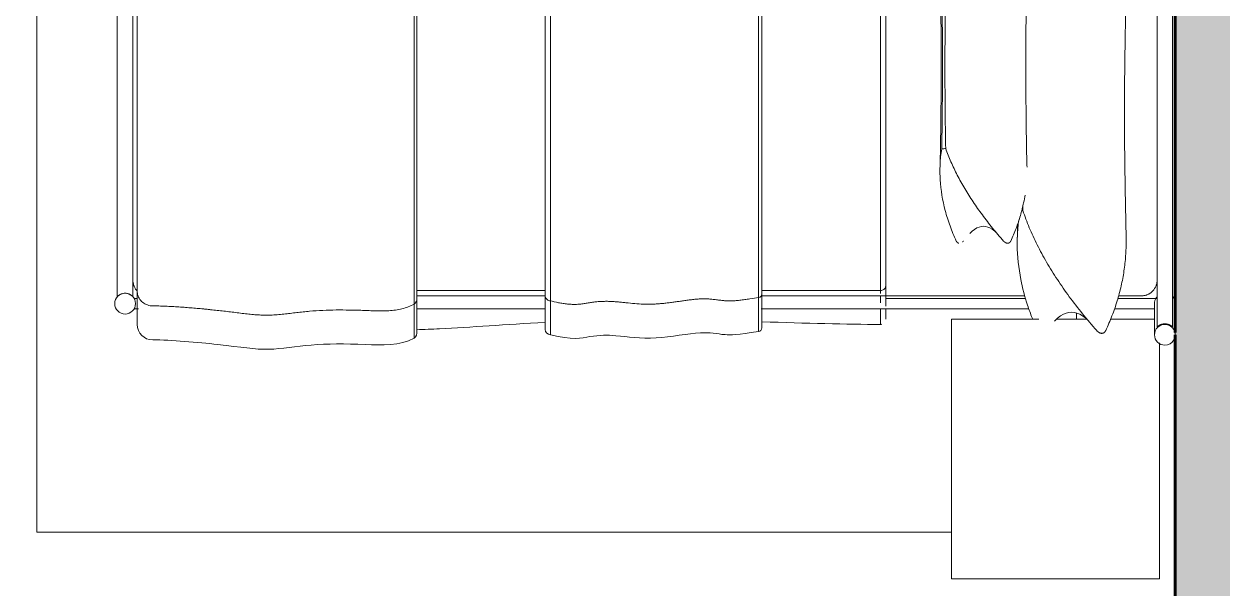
# Model space of a CAD drawing. Header units: millimetres. Extents: x -168557 to 193771, y -108373 to 197278.
# Drawn here: x 183608 to 185912, y -11277 to -10191 of the extents above; entities that cross this region are included whole.
import ezdxf

# ---------------------------------------------------------------- set-up
doc = ezdxf.new("R2010")
doc.units = ezdxf.units.MM
for name, color, linetype, lineweight in [('A-DOOR', 31, 'Continuous', 9), ('A-WALL', 113, 'Continuous', 9), ('A-WALL-PATT', 111, 'Continuous', 25), ('I-FURN', 30, 'Continuous', 9)]:
    doc.layers.add(name, color=color, linetype=linetype, lineweight=lineweight)

# ---------------------------------------------------------------- blocks, each defined once
blk = doc.blocks.new('CRT_POR_Abrir_1 Folha_Madeira - 80 x 210 cm-3907159-TERREO')
at = {"layer": 'A-DOOR', "lineweight": 25}
for p, q in [((-400, 890), (-370, 890)), ((-400, 90), (-400, 890)), ((-370, 890), (-370, 90)), ((-450, 90), (-450, 100)), ((-450, 100), (-405, 100)), ((400, 60), (400, 95)), ((405, 100), (450, 100)), ((450, 100), (450, 90)), ((-370, 90), (-400, 90)), ((-400, 90), (-400, 60)), ((-400, 60), (-390, 60)), ((-390, 60), (-390, -95)), ((390, 60), (400, 60)), ((390, -95), (390, 60)), ((-450, -100), (-450, -90)), ((450, -90), (450, -100)), ((-395, -100), (-450, -100)), ((450, -100), (395, -100))]:
    blk.add_line(p, q, dxfattribs=at)
at = {"layer": 'A-DOOR'}
for p, q in [((-400, 90), (-400, 890)), ((-400, 90), (400, 90)), ((400, 90), (-370, 90)), ((-390, -90), (390, -90)), ((-390, -90), (390, -90))]:
    blk.add_line(p, q, dxfattribs=at)
blk.add_arc((-400, 90), 800, 0, 87.8441, dxfattribs=at)
at = {"layer": 'A-DOOR', "lineweight": 25}
for centre, start, end in [((-405, 95), 0, 90), ((405, 95), 90, 180), ((-395, -95), 270, 0), ((395, -95), 180, 270)]:
    blk.add_arc(centre, 5, start, end, dxfattribs=at)
blk = doc.blocks.new('Blks_Dorm Ikea_Cama Björksnäs - Queen-3588633-TERREO')
at = {"layer": 'I-FURN', "color": 254}
for p, q in [((844.9, 1015), (-844.9, 1015)), ((860, 1020), (826.6, 1020)), ((-844.9, 985), (844.9, 985)), ((790, 909.5), (790, 984.1)), ((800, 980), (860, 980)), ((810, 980.2), (810, 903)), ((785, 910.8), (785, 955)), ((810, 738.6), (810, 223.5)), ((785, 224.7), (785, 730.5)), ((790, 463.1), (790, 732)), ((785, -438.7), (785, -191.8)), ((810, -191.9), (810, -438.8)), ((-755, -985), (755, -985)), ((786.8, -985), (755, -985)), ((790, -982.7), (790, -976.5)), ((810, -974.3), (810, -982.7)), ((-786.8, -1015), (786.8, -1015))]:
    blk.add_line(p, q, dxfattribs=at)
at = {"layer": 'I-FURN', "color": 254, "flags": 128}
for points in [[(785, 955), (785, 956.2), (784.9, 957.4), (784.8, 958.6), (784.6, 959.8), (784.4, 961), (784.1, 962.1), (783.8, 963.3), (783.5, 964.4), (783.1, 965.6), (782.6, 966.7), (782.1, 967.8), (781.6, 968.9), (781, 969.9), (780.4, 970.9), (779.8, 971.9), (779.1, 972.9), (778.3, 973.9), (777.6, 974.8), (776.7, 975.7), (775.9, 976.5), (775, 977.3), (774.1, 978.1), (773.2, 978.9), (772.2, 979.6), (771.2, 980.2), (770.2, 980.9), (769.1, 981.5), (768.1, 982), (767, 982.5), (765.9, 983), (764.7, 983.4), (763.6, 983.7), (762.4, 984.1), (761.3, 984.3), (760.1, 984.6), (758.9, 984.7), (757.7, 984.9), (756.5, 985), (755.3, 985), (755, 985)], [(755, -985), (756.2, -985), (757.4, -984.9), (758.6, -984.8), (759.8, -984.6), (761, -984.4), (762.1, -984.1), (763.3, -983.8), (764.4, -983.5), (765.6, -983.1), (766.7, -982.6), (767.8, -982.1), (768.9, -981.6), (769.9, -981), (770.9, -980.4), (771.9, -979.8), (772.9, -979.1), (773.9, -978.3), (774.8, -977.6), (775.7, -976.7)]]:
    blk.add_lwpolyline(points, dxfattribs=at)
at = {"layer": 'I-FURN', "color": 254}
for centre, start, end in [((800, 1000), 90, 130.9514), ((800, 1000), 123.75, 128.4099), ((800, 1000), 90, 96.155), ((860, 1000), 360, 180), ((860, 1000), 180, 0), ((800, 1000), 229.0486, 274.5085), ((800, 1000), 231.5901, 236.25), ((800, 1000), 260.8551, 270), ((800, -1000), 0, 180), ((800, -1000), 180, 360)]:
    blk.add_arc(centre, 20, start, end, dxfattribs=at)
for points, knots in [([(844.9, 1015), (844.9, 1015), (844.9, 1014.9), (844.7, 1014.8), (844.6, 1014.6), (844.4, 1014.4), (844.2, 1014.1), (844, 1013.9), (843.8, 1013.6), (843.7, 1013.5), (843.5, 1013.3), (843.3, 1013), (843.1, 1012.7), (842.8, 1012.3), (842.6, 1012), (842.4, 1011.7), (842.2, 1011.5), (842, 1011.1), (841.7, 1010.6), (841.4, 1010.1), (841.1, 1009.4), (840.8, 1008.8), (840.5, 1008.1), (840.2, 1007.4), (839.9, 1006.4), (839.5, 1005.1), (839.1, 1002.9), (838.9, 1001.2), (838.9, 1000)], [-1, -1, -1, -1, -0.928571, -0.892857, -0.857143, -0.821429, -0.785714, -0.75, -0.732143, -0.714286, -0.696429, -0.678571, -0.642857, -0.607143, -0.589286, -0.571429, -0.553571, -0.535714, -0.5, -0.464286, -0.428571, -0.392857, -0.357143, -0.321429, -0.285714, -0.214286, -0.142857, 0, 0, 0, 0]), ([(838.9, 1000), (838.9, 998.8), (839.1, 997.1), (839.5, 994.9), (839.9, 993.6), (840.2, 992.6), (840.5, 991.9), (840.8, 991.2), (841.1, 990.6), (841.4, 989.9), (841.7, 989.4), (842, 988.9), (842.2, 988.5), (842.4, 988.3), (842.6, 988), (842.8, 987.7), (843.1, 987.3), (843.3, 987), (843.5, 986.7), (843.7, 986.5), (843.8, 986.4), (844, 986.1), (844.2, 985.9), (844.4, 985.6), (844.6, 985.4), (844.7, 985.2), (844.9, 985.1), (844.9, 985), (844.9, 985)], [-1, -1, -1, -1, -0.857143, -0.785714, -0.714286, -0.678571, -0.642857, -0.607143, -0.571429, -0.535714, -0.5, -0.464286, -0.446429, -0.428571, -0.410714, -0.392857, -0.357143, -0.321429, -0.303571, -0.285714, -0.267857, -0.25, -0.214286, -0.178571, -0.142857, -0.107143, -0.071429, 0, 0, 0, 0]), ([(780.8, -994.3), (780.9, -994.2), (781, -993.9), (781.1, -993.3), (781.4, -992.6), (781.7, -991.9), (782.1, -991.2), (782.4, -990.5), (782.7, -989.9), (783.1, -989.3), (783.4, -988.8), (783.7, -988.3), (784, -988), (784.2, -987.7), (784.5, -987.3), (784.8, -987), (785, -986.7), (785.2, -986.5), (785.4, -986.4), (785.6, -986.1), (785.8, -985.9), (786.1, -985.6), (786.3, -985.4), (786.5, -985.2), (786.7, -985.1), (786.8, -985), (786.8, -985)], [0.2393715, 0.2393715, 0.2393715, 0.2393715, 0.25, 0.2857143, 0.3214286, 0.3571429, 0.3928571, 0.4285714, 0.4642857, 0.5, 0.5357143, 0.5714286, 0.5892857, 0.6071429, 0.6428571, 0.6785714, 0.6964286, 0.7142857, 0.7321429, 0.75, 0.7857143, 0.8214286, 0.8571429, 0.8928571, 0.9285714, 1, 1, 1, 1]), ([(780, -1000), (780, -998.8), (780.1, -997.2), (780.5, -995.7), (780.6, -995.3)], [0, 0, 0, 0, 0.1428571, 0.1942777, 0.1942777, 0.1942777, 0.1942777]), ([(780.6, -1004.7), (780.5, -1004.3), (780.1, -1002.8), (780, -1001.2), (780, -1000)], [0.8057223, 0.8057223, 0.8057223, 0.8057223, 0.8571429, 1, 1, 1, 1]), ([(786.8, -1015), (786.8, -1015), (786.7, -1014.9), (786.5, -1014.8), (786.3, -1014.6), (786.1, -1014.4), (785.8, -1014.1), (785.6, -1013.9), (785.4, -1013.6), (785.2, -1013.5), (785, -1013.3), (784.8, -1013), (784.5, -1012.7), (784.2, -1012.3), (784, -1012), (783.8, -1011.7), (783.6, -1011.5), (783.4, -1011.1), (783.1, -1010.7), (782.7, -1010.1), (782.4, -1009.5), (782.1, -1008.8), (781.7, -1008.1), (781.4, -1007.4), (781.1, -1006.7), (781, -1006.1), (780.9, -1005.8), (780.8, -1005.7)], [0, 0, 0, 0, 0.0714286, 0.1071429, 0.1428571, 0.1785714, 0.2142857, 0.25, 0.2678571, 0.2857143, 0.3035714, 0.3214286, 0.3571429, 0.3928571, 0.4107143, 0.4285714, 0.4464286, 0.4642857, 0.5, 0.5357143, 0.5714286, 0.6071429, 0.6428571, 0.6785714, 0.7142857, 0.75, 0.7606285, 0.7606285, 0.7606285, 0.7606285])]:
    blk.add_open_spline(points, degree=3, knots=knots, dxfattribs=at)
blk = doc.blocks.new('Blks_Decor Henzel Studio_Tapete Diamond Dust - Único-3507124-TERREO')
at = {"layer": 'I-FURN', "color": 254}
for p, q in [((1250, 1000), (-1250, 1000)), ((-1250, 1000), (-1250, -759.7)), ((-840, -1000), (-828, -1000))]:
    blk.add_line(p, q, dxfattribs=at)
blk = doc.blocks.new('Blks_Mob_Mesa de Cabeceira Ripas - Madeira-V16-TERREO')
at = {"layer": 'I-FURN', "color": 254}
for p, q in [((-250, 190.4), (-250, 105.9)), ((250, 200), (-204.3, 200)), ((250, -200), (250, 200)), ((-250, 59.6), (-250, 2.6)), ((-250, -32), (-250, -200)), ((-250, -200), (250, -200))]:
    blk.add_line(p, q, dxfattribs=at)
blk = doc.blocks.new('Blks_Dorm_Travesseiros - Branco-V19-TERREO')
at = {"layer": 'I-FURN', "color": 254}
for p in [(620.8, 110.3), (620.8, 107.9)]:
    blk.add_line(p, (620.8, 109.2), dxfattribs=at)
at = {"layer": 'I-FURN', "color": 254, "flags": 128}
for points in [[(674.4, 308.7), (577.9, 306.8), (481.2, 305.9), (384.3, 305.9), (287.6, 306.8), (191.1, 308.6), (185.6, 308.7)], [(833.6, 237.1), (828, 231), (823.6, 225.2), (820.3, 219.5), (818.1, 214.1), (816.9, 209), (816.5, 204), (816.9, 198.9), (818.2, 193.8), (820.5, 188.4), (823.8, 182.7), (828.3, 176.8), (833.6, 171.1)], [(146.4, 118.2), (223.6, 116.7), (301.1, 116), (378.5, 115.9), (455.9, 116.7), (533.2, 118.1), (537.6, 118.2)], [(646.9, 100), (668.9, 99.6), (674.4, 99.4)], [(664.9, 60.9), (660.4, 56.1), (656.9, 51.4), (654.3, 46.9), (652.5, 42.6), (651.5, 38.4), (651.2, 34.4), (651.5, 30.4), (652.6, 26.3), (654.4, 21.9), (657, 17.4), (660.6, 12.7), (664.9, 8.1)], [(217.2, -47.8), (223.6, -47.7), (301.1, -46.9), (378.5, -46.9), (455.9, -47.6), (533.2, -49.1), (537.5, -49.2)]]:
    blk.add_lwpolyline(points, dxfattribs=at)
at = {"layer": 'I-FURN', "color": 254}
for centre, ratio, start_param, end_param in [((430, 706.5), 0.241922, 4.786241, 4.789653), ((430, 701.3), 0.240231, 4.787731, 4.789654)]:
    blk.add_ellipse(centre, major_axis=(2472.1, 0), ratio=ratio, start_param=start_param, end_param=end_param, dxfattribs=at)
for points, knots in [([(674.4, 308.7), (675.9, 308.8), (687, 309), (707.9, 308.3), (737, 305.1), (766.1, 299.6), (794.9, 291.9), (823.6, 282), (842.5, 273.9), (851.9, 269.5)], [-0.7685427, -0.7685427, -0.7685427, -0.7685427, -0.75, -0.625, -0.5, -0.375, -0.25, -0.125, 0, 0, 0, 0]), ([(851.9, 269.5), (852.3, 269.3), (852.8, 269), (853.5, 268.6), (854, 268.2), (854.5, 267.8), (855, 267.3), (855.4, 266.9), (855.7, 266.6), (855.9, 266.3), (856.1, 266), (856.3, 265.6), (856.6, 265), (856.9, 264.3), (857.1, 263.6), (857.2, 262.8), (857.2, 262), (857.2, 261.1), (857.1, 260.3), (856.9, 259.5), (856.6, 258.7), (856.3, 258), (856.1, 257.5), (855.9, 257.2), (855.7, 256.8), (855.4, 256.3), (855, 255.8), (854.5, 255.1), (854, 254.5), (853.5, 253.9), (852.8, 253.1), (852.3, 252.6), (851.9, 252.3)], [-1, -1, -1, -1, -0.928571, -0.892857, -0.857143, -0.821429, -0.785714, -0.75, -0.732143, -0.714286, -0.696429, -0.678571, -0.642857, -0.607143, -0.571429, -0.535714, -0.5, -0.464286, -0.428571, -0.392857, -0.357143, -0.321429, -0.303571, -0.285714, -0.267857, -0.25, -0.214286, -0.178571, -0.142857, -0.107143, -0.071429, 0, 0, 0, 0]), ([(830.1, 129.1), (829.2, 128.8), (820.3, 125.2), (794.9, 116), (748.1, 103.8), (698.2, 98.4), (660, 99.8), (644, 101.5), (639, 102.2)], [-0.9036447, -0.9036447, -0.9036447, -0.9036447, -0.8928571, -0.7857143, -0.5714286, -0.2857143, -0.1428571, -0.0786332, -0.0786332, -0.0786332, -0.0786332]), ([(590.9, 114.5), (595.8, 113.7), (609.1, 111.2), (630.6, 105.8), (655.3, 97.5), (671.4, 90.6), (679.5, 86.8)], [-0.5133372, -0.5133372, -0.5133372, -0.5133372, -0.4285714, -0.2857143, -0.1428571, 0, 0, 0, 0]), ([(679.5, 86.8), (679.8, 86.7), (680.3, 86.5), (680.8, 86.1), (681.2, 85.8), (681.6, 85.5), (682, 85.1), (682.3, 84.8), (682.5, 84.5), (682.7, 84.3), (682.8, 84), (683, 83.7), (683.3, 83.3), (683.5, 82.7), (683.7, 82.1), (683.7, 81.5), (683.8, 80.8), (683.7, 80.2), (683.7, 79.5), (683.5, 78.9), (683.3, 78.2), (683, 77.7), (682.8, 77.3), (682.7, 77), (682.5, 76.7), (682.3, 76.3), (682, 75.9), (681.6, 75.3), (681.2, 74.8), (680.8, 74.4), (680.3, 73.7), (679.8, 73.3), (679.5, 73.1)], [-1, -1, -1, -1, -0.928571, -0.892857, -0.857143, -0.821429, -0.785714, -0.75, -0.732143, -0.714286, -0.696429, -0.678571, -0.642857, -0.607143, -0.571429, -0.535714, -0.5, -0.464286, -0.428571, -0.392857, -0.357143, -0.321429, -0.303571, -0.285714, -0.267857, -0.25, -0.214286, -0.178571, -0.142857, -0.107143, -0.071429, 0, 0, 0, 0]), ([(679.5, -17.8), (669.9, -22.3), (650.5, -30.4), (611.3, -42.6), (571.5, -49.2), (531.9, -49.6), (512.1, -47.6), (502.2, -46)], [-1, -1, -1, -1, -0.833333, -0.666667, -0.333333, -0.166667, 0, 0, 0, 0]), ([(679.5, -4), (679.8, -4.3), (680.2, -4.7), (680.8, -5.3), (681.1, -5.6), (681.2, -5.8)], [-1, -1, -1, -1, -0.9285714, -0.8928571, -0.8571429, -0.8571429, -0.8571429, -0.8571429]), ([(683.6, -13.1), (683.6, -13.3), (683.5, -13.7), (683.3, -14.3), (683, -14.7), (682.9, -15), (682.7, -15.3), (682.5, -15.5), (682.3, -15.8), (682, -16.1), (681.6, -16.4), (681.2, -16.8), (680.8, -17.1), (680.2, -17.5), (679.8, -17.7), (679.5, -17.8)], [-0.4285714, -0.4285714, -0.4285714, -0.4285714, -0.3928571, -0.3571429, -0.3214286, -0.3035714, -0.2857143, -0.2678571, -0.25, -0.2142857, -0.1785714, -0.1428571, -0.1071429, -0.0714286, 0, 0, 0, 0]), ([(501.6, -38.2), (459.1, -39), (358.1, -40.1), (256.9, -39.5), (198.5, -38.5)], [0, 0, 0, 0, 0.4, 0.949401, 0.949401, 0.949401, 0.949401]), ([(213.6, -45.4), (245.6, -44.9), (341.9, -43.9), (438.3, -44.7), (502.2, -46)], [0.0993198, 0.0993198, 0.0993198, 0.0993198, 0.4, 1, 1, 1, 1])]:
    blk.add_open_spline(points, degree=3, knots=knots, dxfattribs=at)
for points in [[(851.9, 252.3), (841.1, 242.8), (819.5, 224.4), (786.7, 199.1), (753.6, 176.1), (720.3, 155.5), (687, 137.4), (653.8, 122.1), (631.8, 113.8), (620.8, 110.3)], [(679.5, 73.1), (671.2, 65.7), (654.6, 51.6), (629.3, 32), (603.9, 14.2), (578.3, -1.9), (552.7, -16.2), (527.2, -28.5), (510.1, -35.2), (501.6, -38.2)], [(502.2, -46), (502, -44.7), (501.7, -42.1), (501.6, -39.5), (501.6, -38.2)]]:
    blk.add_open_spline(points, degree=3, dxfattribs=at)
blk = doc.blocks.new('Blks_Dorm_Colcha e Mantas - Casal-3554190-TERREO')
at = {"layer": 'I-FURN', "color": 254}
for p, q in [((-775, 730), (-840, 730)), ((730, 730), (-730, 730)), ((-866.4, 197.2), (-801, 197.2)), ((-854.9, 191.8), (-789.7, 191.8)), ((-801, 197.2), (-730, 197.2)), ((-775, -55), (-775, 191.8)), ((-775, 191.8), (-775, -55)), ((-730, 197.2), (730, 197.2)), ((-730, 191.8), (730, 191.8)), ((-794.6, -65), (-859.9, -65)), ((-784.8, -55), (-849.9, -55)), ((-730, -65), (-794.6, -65)), ((730, -55), (-730, -55)), ((730, -65), (-730, -65)), ((-788.2, -465), (-853.4, -465)), ((-846.7, -471.7), (-781.6, -471.7)), ((-730, -465), (-788.2, -465)), ((-775, -700), (-775, -471.7)), ((-775, -471.7), (-775, -700)), ((730, -465), (-730, -465)), ((-730, -471.7), (730, -471.7)), ((-840, -700), (-810, -700)), ((-840, -700), (-810, -700)), ((-830.1, -710), (-810, -710)), ((-804.6, -710), (-765.2, -710)), ((-798.6, -700), (-785, -700)), ((-798.6, -700), (-785, -700)), ((-780.7, -700), (-775, -700)), ((-780.7, -700), (-775, -700)), ((-765.7, -700), (-775, -700)), ((-765.8, -700), (-763.5, -700)), ((-749.8, -700), (-763.5, -700)), ((-749.8, -700), (-746.8, -700)), ((-730, -700), (-746.8, -700)), ((-730, -700), (-228.5, -700)), ((-730, -700), (-228.5, -700)), ((-730, -710), (-232.8, -710))]:
    blk.add_line(p, q, dxfattribs=at)
at = {"layer": 'I-FURN', "color": 254, "flags": 128}
for points in [[(-730, 730), (-731.9, 730), (-733.9, 730), (-735.8, 730), (-737.8, 730), (-739.7, 730), (-741.6, 730), (-743.5, 730), (-745.3, 730), (-747.2, 730), (-749, 730), (-750.8, 730), (-752.5, 730), (-754.2, 730), (-755.9, 730), (-757.5, 730), (-759.1, 730), (-760.7, 730), (-762.1, 730), (-763.6, 730), (-765, 730), (-766.3, 730), (-767.6, 730), (-768.8, 730), (-769.9, 730), (-771, 730), (-772, 730), (-773, 730), (-773.9, 730), (-774.7, 730), (-775, 730)], [(-789.7, 191.8), (-788.8, 191.8), (-787.7, 191.8), (-786.6, 191.8), (-785.4, 191.8), (-784.1, 191.8), (-782.7, 191.8), (-781.2, 191.8), (-779.6, 191.8), (-778, 191.8), (-776.3, 191.8), (-774.5, 191.8), (-772.6, 191.8), (-770.7, 191.8), (-768.7, 191.8), (-766.6, 191.8), (-764.5, 191.8), (-762.4, 191.8), (-760.1, 191.8), (-757.9, 191.8), (-755.5, 191.8), (-753.2, 191.8), (-750.8, 191.8), (-748.4, 191.8), (-745.9, 191.8), (-743.4, 191.8), (-740.9, 191.8), (-738.4, 191.8), (-735.9, 191.8), (-733.3, 191.8), (-730.8, 191.8), (-730, 191.8)], [(-730, -55), (-732.3, -55), (-734.7, -55), (-737, -55), (-739.4, -55), (-741.7, -55), (-744, -55), (-746.2, -55), (-748.5, -55), (-750.7, -55), (-752.9, -55), (-755, -55), (-757.1, -55), (-759.2, -55), (-761.2, -55), (-763.2, -55), (-765.1, -55), (-766.9, -55), (-768.7, -55), (-770.5, -55), (-772.1, -55), (-773.7, -55), (-775.3, -55), (-776.7, -55), (-778.1, -55), (-779.4, -55), (-780.7, -55), (-781.8, -55), (-782.9, -55), (-783.9, -55), (-784.8, -55), (-784.8, -55)], [(-781.6, -471.7), (-780.7, -471.7), (-779.8, -471.7), (-778.8, -471.7), (-777.7, -471.7), (-776.5, -471.7), (-775.3, -471.7), (-773.9, -471.7), (-772.6, -471.7), (-771.1, -471.7), (-769.6, -471.7), (-768, -471.7), (-766.3, -471.7), (-764.6, -471.7), (-762.9, -471.7), (-761.1, -471.7), (-759.2, -471.7), (-757.3, -471.7), (-755.3, -471.7), (-753.3, -471.7), (-751.3, -471.7), (-749.2, -471.7), (-747.1, -471.7), (-745, -471.7), (-742.9, -471.7), (-740.7, -471.7), (-738.5, -471.7), (-736.3, -471.7), (-734.1, -471.7), (-731.9, -471.7), (-730, -471.7)], [(-765.2, -710), (-764.5, -710), (-763.8, -710), (-763, -710), (-762.2, -710), (-761.3, -710), (-760.4, -710), (-759.4, -710), (-758.3, -710), (-757.3, -710), (-756.1, -710), (-755, -710), (-753.8, -710), (-752.5, -710), (-751.2, -710), (-749.9, -710), (-748.6, -710), (-747.2, -710), (-745.8, -710), (-744.4, -710), (-742.9, -710), (-741.5, -710), (-740, -710), (-738.5, -710), (-736.9, -710), (-735.4, -710), (-733.9, -710), (-732.3, -710), (-730.8, -710), (-730, -710)]]:
    blk.add_lwpolyline(points, dxfattribs=at)
at = {"layer": 'I-FURN', "color": 254}
for centre, major_axis, start_param, end_param in [((-840, 700), (0, 30), 0, 1.570796), ((-854.9, 206.8), (0, 15), 2.265734, 3.244396), ((-849.9, -65), (0, 10), 0, 1.570796), ((-846.7, -465), (0, 6.74), 1.570796, 3.141593), ((-830.1, -700), (0, 10), 1.570796, 1.832596)]:
    blk.add_ellipse(centre, major_axis=major_axis, ratio=0.994549, start_param=start_param, end_param=end_param, dxfattribs=at)
for points, knots in [([(-772.9, 729.9), (-775.3, 730.1), (-781.1, 729.8), (-789.9, 726.6), (-797.9, 719.8), (-803.2, 710.5), (-804.4, 703.5), (-804.4, 700)], [-0.521319, -0.521319, -0.521319, -0.521319, -0.4444444, -0.3333333, -0.2222222, -0.1111111, 0, 0, 0, 0]), ([(-866.4, 197.2), (-882.1, 224.5), (-877.2, 305), (-877.2, 395.1), (-892.6, 482.7), (-880.1, 547.7), (-869.8, 665.1), (-869.8, 700)], [-1.311492, -1.311492, -1.311492, -1.311492, -1.090306, -0.806257, -0.538033, -0.239429, 0, 0, 0, 0]), ([(-804.4, 700), (-804.4, 696.2), (-804.5, 688.3), (-805, 675.8), (-805.5, 664.9), (-806, 656.1), (-806.4, 649.5), (-806.9, 643), (-807.5, 634.5), (-808.3, 624.2), (-809.2, 613.8), (-810, 605.3), (-810.6, 598.6), (-811.3, 591.9), (-812.2, 583.2), (-813.3, 572.6), (-814.8, 560.2), (-816.3, 547.5), (-817.9, 534.4), (-819.5, 521.6), (-820.6, 511.3), (-821.3, 503.4), (-821.7, 497.6), (-822, 491.8), (-822.3, 483.9), (-822.2, 473.6), (-821.4, 460.7), (-820.2, 447.9), (-818.8, 435.5), (-817.3, 423.1), (-815.8, 410.6), (-814.2, 394), (-812.8, 372.7), (-812.1, 347.1), (-812.3, 326.1), (-812.6, 309.3), (-813, 296.5), (-813.5, 283.7), (-814, 271.1), (-814.2, 258.5), (-813.7, 245.8), (-812.5, 232.9), (-809.4, 216.3), (-805.1, 204.5), (-801, 197.2)], [0, 0, 0, 0, 0.025, 0.05, 0.075, 0.0875, 0.1, 0.1125, 0.125, 0.15, 0.175, 0.1875, 0.2, 0.2125, 0.225, 0.25, 0.275, 0.3, 0.325, 0.35, 0.375, 0.3875, 0.4, 0.4125, 0.425, 0.45, 0.475, 0.5, 0.525, 0.55, 0.575, 0.6, 0.65, 0.7, 0.75, 0.775, 0.8, 0.825, 0.85, 0.875, 0.9, 0.925, 0.95, 1, 1, 1, 1]), ([(-836.2, -55), (-840.2, 21.6), (-846.7, 104.4), (-849.8, 177.7), (-850.3, 192)], [-2.633244, -2.633244, -2.633244, -2.633244, -1.96947, -1.8041962, -1.8041962, -1.8041962, -1.8041962]), ([(-853.4, -465), (-860.5, -424.5), (-860.5, -392.3), (-851.4, -358.1), (-871.9, -261.2), (-860.4, -195.4), (-860.4, -146.6), (-871, -106.7), (-859.9, -65)], [0, 0, 0, 0, 0.11887, 0.301171, 0.521317, 0.756114, 0.92768, 1.073471, 1.073471, 1.073471, 1.073471]), ([(-788.2, -465), (-789, -460.4), (-790.5, -451.7), (-792.4, -438.7), (-793.6, -429), (-794.4, -420.1), (-794.8, -412.2), (-794.7, -406.3), (-794.5, -401.7), (-794.2, -398.3), (-793.8, -394.6), (-793.2, -389.3), (-792.3, -382.2), (-791.5, -375), (-791, -369.4), (-790.8, -365.3), (-790.8, -361.4), (-790.8, -356), (-791.1, -349.2), (-791.8, -342.1), (-792.4, -336.3), (-793, -331.9), (-793.5, -327.6), (-794.3, -321.8), (-795.3, -314.9), (-796.3, -308), (-797.1, -302.3), (-797.6, -298), (-798.2, -293.7), (-798.9, -288), (-799.7, -281), (-800.4, -272.6), (-800.9, -264.2), (-801.1, -255.9), (-801.1, -245), (-800.4, -231.4), (-799, -217.3), (-797.8, -206.1), (-797, -197.9), (-796.3, -189.6), (-795.7, -181.2), (-795.5, -174.2), (-795.6, -168.7), (-795.7, -164.7), (-795.9, -160.7), (-796.3, -155.2), (-797, -148.2), (-798.3, -139.8), (-799.8, -131.7), (-800.9, -123.7), (-801.5, -115.4), (-801.5, -106.9), (-800.9, -98.1), (-799.8, -89.2), (-797.8, -77.6), (-795.8, -69.6), (-794.6, -65)], [-1, -1, -1, -1, -0.958333, -0.9375, -0.916667, -0.895833, -0.875, -0.854167, -0.84375, -0.833333, -0.822917, -0.8125, -0.791667, -0.770833, -0.760417, -0.75, -0.739583, -0.729167, -0.708333, -0.6875, -0.677083, -0.666667, -0.65625, -0.645833, -0.625, -0.604167, -0.59375, -0.583333, -0.572917, -0.5625, -0.541667, -0.520833, -0.5, -0.479167, -0.458333, -0.416667, -0.375, -0.354167, -0.333333, -0.3125, -0.291667, -0.270833, -0.260417, -0.25, -0.239583, -0.229167, -0.208333, -0.1875, -0.166667, -0.145833, -0.125, -0.104167, -0.083333, -0.0625, -0.041667, 0, 0, 0, 0]), ([(-794.6, -65), (-794.6, -63.8), (-794.2, -61.5), (-792.4, -58.4), (-789.8, -56.2), (-786.7, -55), (-784.7, -55), (-783.7, -55.1)], [0, 0, 0, 0, 0.1111111, 0.2222222, 0.3333333, 0.4444444, 0.534162, 0.534162, 0.534162, 0.534162]), ([(-780.8, -471.7), (-781.4, -471.8), (-782.9, -471.7), (-785, -471), (-786.8, -469.4), (-787.9, -467.4), (-788.2, -465.8), (-788.2, -465)], [0.4590887, 0.4590887, 0.4590887, 0.4590887, 0.5555556, 0.6666667, 0.7777778, 0.8888889, 1, 1, 1, 1]), ([(-764, -709.9), (-765, -710), (-767.1, -710), (-770.2, -708.9), (-772.8, -706.6), (-774.6, -703.5), (-775, -701.2), (-775, -700)], [0.4616724, 0.4616724, 0.4616724, 0.4616724, 0.5555556, 0.6666667, 0.7777778, 0.8888889, 1, 1, 1, 1])]:
    blk.add_open_spline(points, degree=3, knots=knots, dxfattribs=at)
for points in [[(-801, 197.2), (-800.2, 196.2), (-798.5, 194.5), (-795.3, 192.7), (-791.8, 191.8), (-789.4, 191.7), (-788.2, 191.9)], [(-840, -700), (-840.1, -635.6), (-837.5, -555.2), (-835.1, -471.8)]]:
    blk.add_open_spline(points, degree=3, dxfattribs=at)

msp = doc.modelspace()

# ---------------------------------------------------------------- hatches: boundary and pattern name
at = {"layer": 'A-WALL-PATT'}
msp.add_hatch(color=256, dxfattribs=at).paths.add_polyline_path([(186002.332, -12149.651), (186002.332, -8369.651), (185822.332, -8369.651), (185822.332, -12149.651)])

# ---------------------------------------------------------------- linework, layer by layer
at = {"layer": 'A-WALL', "lineweight": 60}
for p, q in [((185822.332, -8369.651), (185822.332, -10785.427)), ((185822.332, -10789.651), (185822.332, -11469.651))]:
    msp.add_line(p, q, dxfattribs=at)

# ---------------------------------------------------------------- block references
at = {"layer": 'A-DOOR'}
msp.add_blockref('CRT_POR_Abrir_1 Folha_Madeira - 80 x 210 cm-3907159-TERREO', (183322.332, -12059.651), dxfattribs=at)
at = {"layer": 'I-FURN', "color": 254}
for name, p, rotation in [('Blks_Decor Henzel Studio_Tapete Diamond Dust - Único-3507124-TERREO', (184632.332, -9919.651), 89.9999999999999), ('Blks_Dorm Ikea_Cama Björksnäs - Queen-3588633-TERREO', (184802.332, -9929.651), 269.9999999999997), ('Blks_Dorm_Colcha e Mantas - Casal-3554190-TERREO', (184555.437, -9929.651), 89.9999999999999), ('Blks_Dorm_Travesseiros - Branco-V19-TERREO', (185419.021, -9929.651), 269.9999999999994), ('Blks_Mob_Mesa de Cabeceira Ripas - Madeira-V16-TERREO', (185592.004, -11009.651), 269.9999999999997)]:
    msp.add_blockref(name, p, dxfattribs=dict(at, rotation=rotation))

doc.saveas('drawing.dxf')
